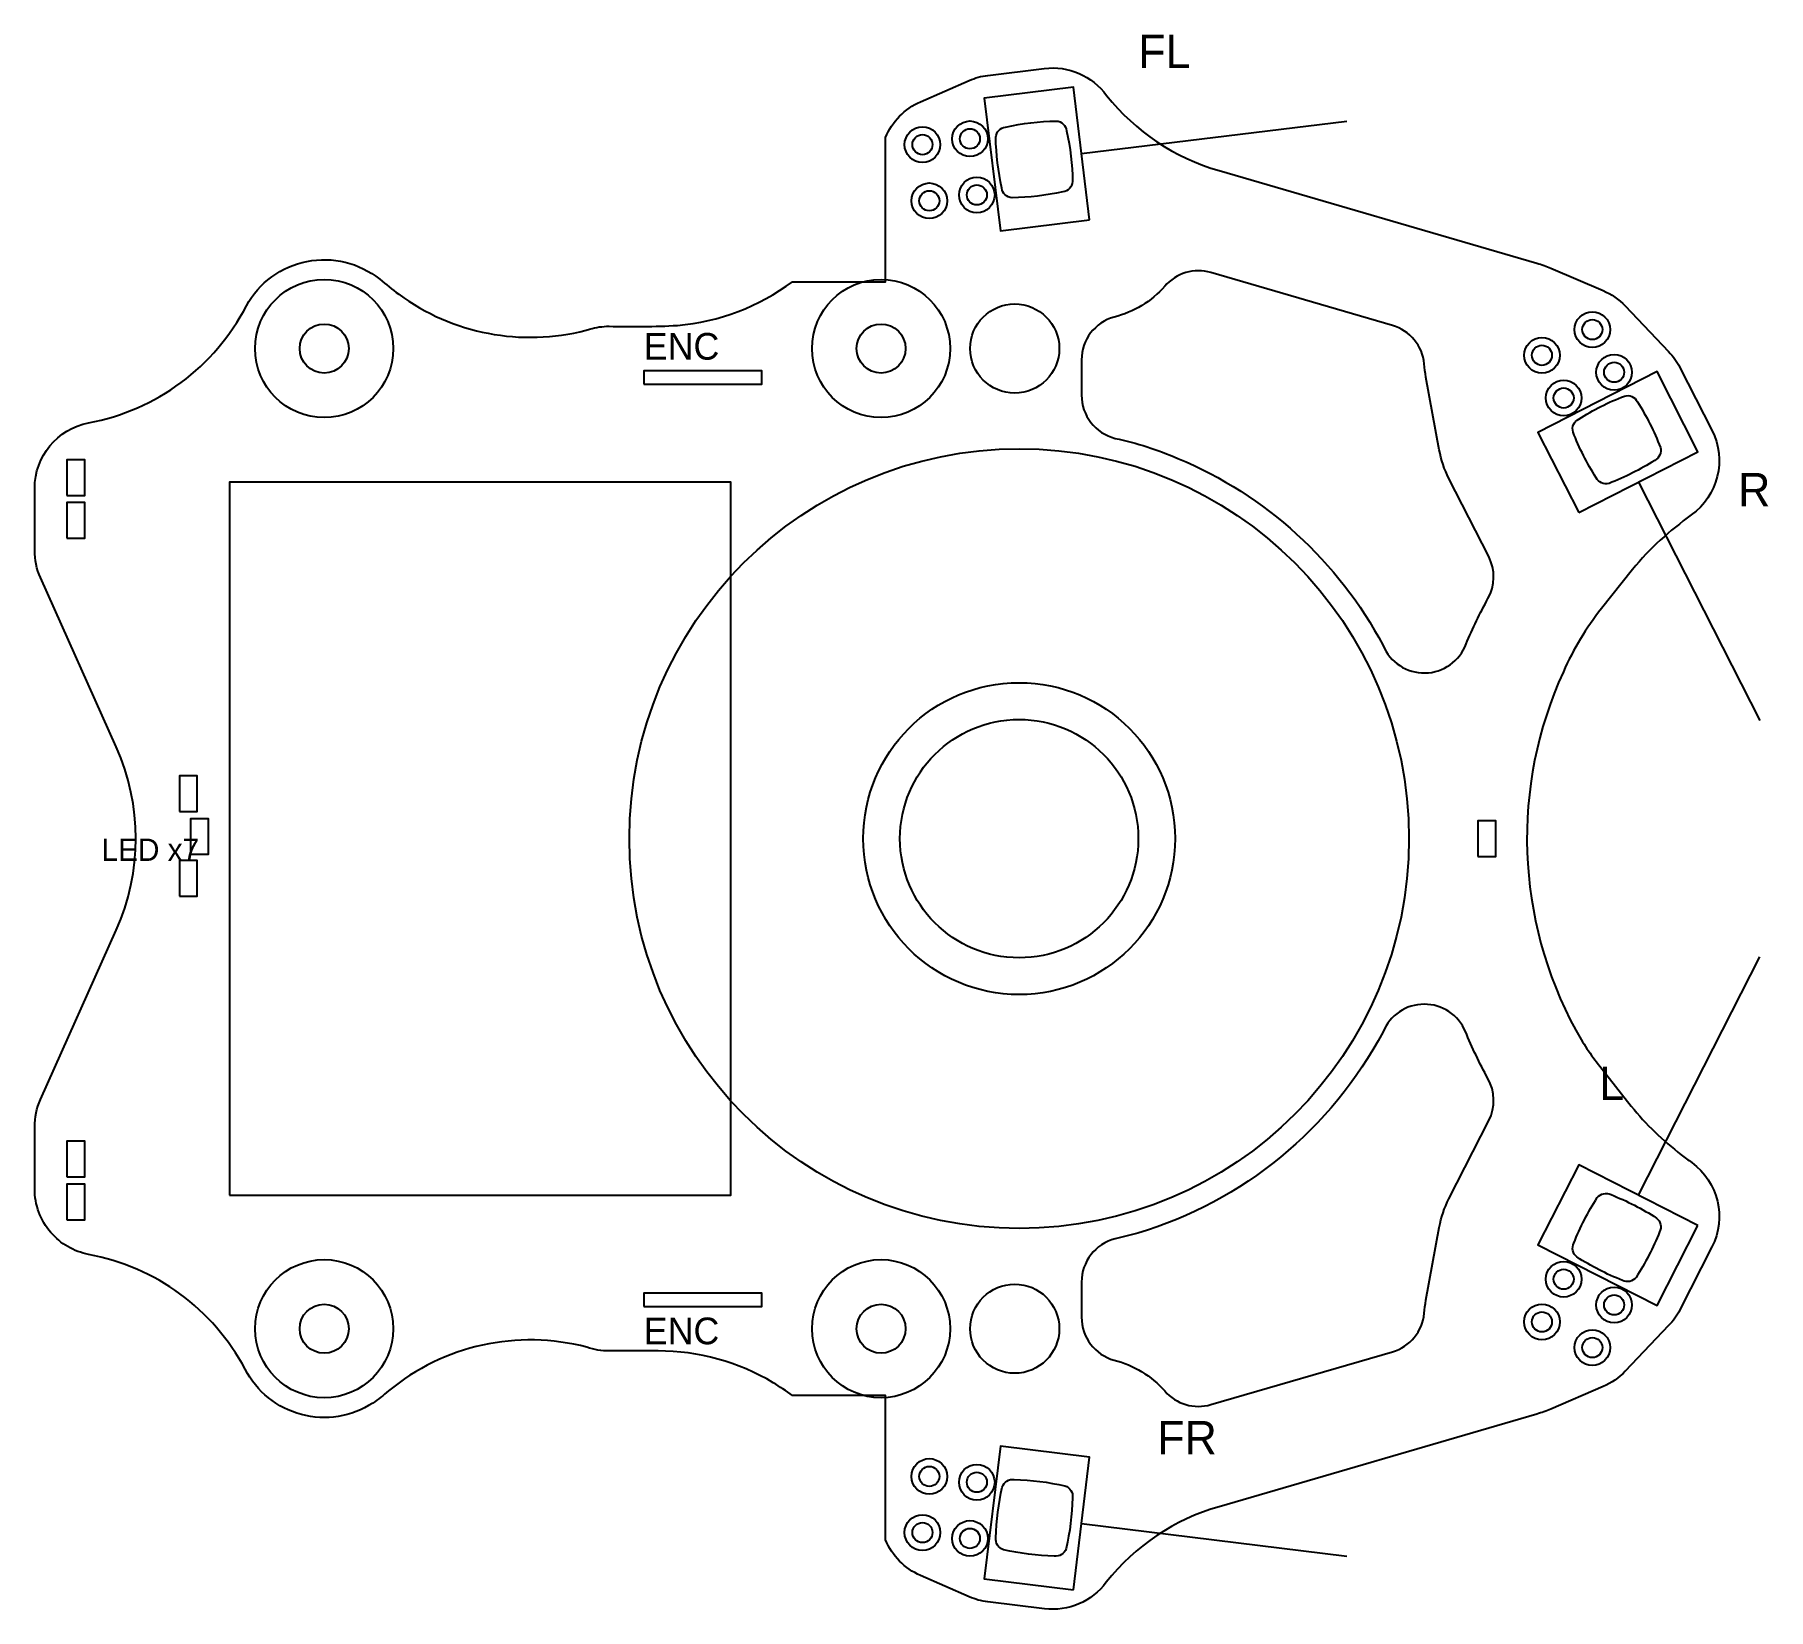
# Model space of a CAD drawing. Header units: millimetres. Extents: x -30 to 47.8, y -34.6 to 36.1.
import ezdxf

# ---------------------------------------------------------------- set-up
doc = ezdxf.new("R2010")
doc.units = ezdxf.units.MM
for name, color, linetype in [('HOLES', 1, 'Continuous'), ('OUTLINE', 7, 'Continuous'), ('REF', 8, 'Continuous')]:
    doc.layers.add(name, color=color, linetype=linetype)

msp = doc.modelspace()

# ---------------------------------------------------------------- linework, layer by layer
at = {"layer": 'HOLES'}
for centre in [(-17, 22), (8, 22), (-17, -22), (8, -22)]:
    msp.add_circle(centre, 1.1, dxfattribs=at)
at = {"layer": 'OUTLINE'}
for points in [[(23.174, 29.989), (37.449, 25.831, -0.02379), (38.078, 25.605), (40.421, 24.599, -0.101305), (41.409, 23.912), (43.361, 21.863, -0.072638), (43.863, 21.155), (45.302, 18.33, -0.370854), (44.375, 14.529, 0.025945), (42.987, 13.402, 0.039658), (41.744, 12.082), (40.34, 10.325, 0.061594), (38.635, 7.494, 0.236232), (39.189, -8.598, 0.040284), (40.266, -10.22), (41.682, -12.006, 0.059817), (43.928, -14.191, 0.008269), (44.396, -14.544, -0.368506), (45.302, -18.33), (43.863, -21.155, -0.072638), (43.361, -21.863), (41.409, -23.912, -0.10129), (40.421, -24.599), (38.073, -25.607, -0.023789), (37.445, -25.833), (23.173, -29.99, 0.156029), (18.111, -33.382, -0.270285), (15.334, -34.575), (12.793, -34.263, -0.072632), (11.956, -34.035), (9.772, -33.08, -0.194538), (8.2, -31.473), (8.2, -25), (4.02, -25, 0.017235), (3.161, -24.426, 0.136181), (-2.014, -23), (-4.206, -23, -0.081802), (-5.205, -22.832, 0.241133), (-14.117, -24.793, -0.030643), (-14.825, -25.343, -0.444798), (-20.55, -23.819, 0.228873), (-27.581, -18.667), (-27.58, -18.663, -0.170161), (-29.272, -17.683, -0.179844), (-30, -15.724), (-30, -12.94, -0.10551), (-29.739, -11.716), (-26.34, -4.114, 0.214471), (-26.34, 4.114), (-29.739, 11.716, -0.10551), (-30, 12.94), (-30, 15.724, -0.358023), (-27.583, 18.667, 0.231938), (-20.494, 23.923, -0.46554), (-14.508, 25.114, 0.015614), (-13.657, 24.438, 0.224952), (-5.245, 22.821), (-5.083, 22.871, -0.073764), (-4.212, 23, 0.021906), (-1.138, 23.038, 0.140152), (4.02, 25), (8.2, 25), (8.2, 31.472, -0.194505), (9.772, 33.079), (11.956, 34.034, -0.072656), (12.793, 34.263), (15.328, 34.575, -0.271873), (18.124, 33.36, 0.154797)], [(16.163, 29.035, -0.049127), (13.881, 28.765, -0.357806), (13.422, 29.202, -0.049127), (13.151, 31.484, -0.357806), (13.589, 31.943, -0.049127), (15.871, 32.214, -0.357806), (16.33, 31.776, -0.049127), (16.6, 29.494, -0.357806)], [(30.959, 23.035), (22.807, 25.409, 0.2935), (20.734, 24.796, -0.153098), (18.468, 23.414, 0.337327), (17, 21.486), (17, 19.908, 0.344023), (18.514, 17.968, -0.048336), (21.324, 17.071, -0.173516), (30.537, 8.676, 0.681957), (34.266, 8.738, -0.025293), (35.25, 10.778, 0.249867), (35.285, 12.659), (33.494, 16.173, -0.071938), (33.062, 17.45), (32.463, 20.721, -0.029003), (32.39, 21.311, 0.306373)], [(39.322, 18.833, -0.049127), (41.373, 19.867, -0.357806), (41.955, 19.613, -0.049127), (42.989, 17.562, -0.357806), (42.735, 16.981, -0.049127), (40.683, 15.946, -0.357806), (40.102, 16.2, -0.049127), (39.068, 18.252, -0.357806)], [(22.807, -25.409), (30.959, -23.035, 0.306369), (32.39, -21.31, -0.029001), (32.463, -20.721), (33.062, -17.45, -0.071938), (33.494, -16.173), (35.286, -12.658, 0.252096), (35.243, -10.762, -0.026441), (34.236, -8.664, 0.667936), (30.537, -8.676, -0.200291), (19.523, -17.715), (18.514, -17.968, 0.344023), (17, -19.908), (17, -21.486, 0.337327), (18.468, -23.414, -0.152961), (20.734, -24.796, 0.293504)], [(41.282, -19.832, -0.049127), (39.239, -18.78, -0.357806), (39.103, -18.16, -0.049127), (40.155, -16.118, -0.357806), (40.775, -15.982, -0.049127), (42.818, -17.033, -0.357806), (42.953, -17.653, -0.049127), (41.902, -19.696, -0.357806)], [(13.979, -28.767, -0.049127), (16.258, -29.057, -0.357806), (16.598, -29.592, -0.049127), (16.309, -31.872, -0.357806), (15.773, -32.211, -0.049127), (13.494, -31.922, -0.357806), (13.154, -31.386, -0.049127), (13.443, -29.107, -0.357806)]]:
    msp.add_lwpolyline(points, format="xyb", close=True, dxfattribs=at)
msp.add_circle((14.2, 0), 7, dxfattribs=at)
at = {"layer": 'REF'}
for p, q in [((17, 30.75), (28.911, 32.212)), ((42, 16), (47.448, 5.308)), ((42, -16), (47.448, -5.308)), ((17, -30.75), (28.911, -32.212))]:
    msp.add_line(p, q, dxfattribs=at)
for points in [[(17.366, 27.772), (16.634, 33.728), (12.625, 33.235), (13.356, 27.28), (17.366, 27.772)], [(-2.65, 20.4), (2.65, 20.4), (2.65, 21), (-2.65, 21)], [(39.327, 14.638), (44.673, 17.362), (42.839, 20.962), (37.493, 18.238), (39.327, 14.638)], [(-28.55, 15.41), (-27.75, 15.41), (-27.75, 17.01), (-28.55, 17.01)], [(-21.25, -16), (1.25, -16), (1.25, 16), (-21.25, 16)], [(-28.55, 13.49), (-27.75, 13.49), (-27.75, 15.09), (-28.55, 15.09)], [(-23.5, 1.215), (-22.7, 1.215), (-22.7, 2.815), (-23.5, 2.815)], [(-23, -0.705), (-22.2, -0.705), (-22.2, 0.895), (-23, 0.895)], [(34.8, -0.8), (35.6, -0.8), (35.6, 0.8), (34.8, 0.8)], [(-23.5, -2.585), (-22.7, -2.585), (-22.7, -0.985), (-23.5, -0.985)], [(-28.55, -15.185), (-27.75, -15.185), (-27.75, -13.585), (-28.55, -13.585)], [(44.673, -17.362), (39.327, -14.638), (37.493, -18.238), (42.839, -20.962), (44.673, -17.362)], [(-28.55, -17.11), (-27.75, -17.11), (-27.75, -15.51), (-28.55, -15.51)], [(-2.65, -21), (2.65, -21), (2.65, -20.4), (-2.65, -20.4)], [(16.634, -33.728), (17.366, -27.772), (13.356, -27.28), (12.625, -33.235), (16.634, -33.728)]]:
    msp.add_lwpolyline(points, close=True, dxfattribs=at)
for centre, radius in [((9.858, 31.153), 0.8), ((11.992, 31.415), 0.8), ((9.858, 31.153), 0.45), ((11.992, 31.415), 0.45), ((12.301, 28.894), 0.8), ((10.167, 28.632), 0.8), ((10.167, 28.632), 0.45), ((12.301, 28.894), 0.45), ((-17, 22), 3.1), ((8, 22), 3.1), ((14, 22), 2), ((39.935, 22.849), 0.8), ((39.935, 22.849), 0.45), ((37.672, 21.696), 0.8), ((37.672, 21.696), 0.45), ((40.912, 20.934), 0.8), ((40.912, 20.934), 0.45), ((38.648, 19.78), 0.8), ((38.648, 19.78), 0.45), ((14.2, 0), 17.5), ((14.2, 0), 5.35), ((-17, -22), 3.1), ((8, -22), 3.1), ((38.648, -19.78), 0.8), ((38.648, -19.78), 0.45), ((14, -22), 2), ((40.912, -20.934), 0.8), ((37.672, -21.696), 0.8), ((40.912, -20.934), 0.45), ((37.672, -21.696), 0.45), ((39.935, -22.849), 0.8), ((39.935, -22.849), 0.45), ((10.167, -28.632), 0.8), ((10.167, -28.632), 0.45), ((12.301, -28.894), 0.8), ((12.301, -28.894), 0.45), ((9.858, -31.153), 0.8), ((9.858, -31.153), 0.45), ((11.992, -31.415), 0.8), ((11.992, -31.415), 0.45)]:
    msp.add_circle(centre, radius, dxfattribs=at)

# ---------------------------------------------------------------- texts
for s, height, p in [('FL', 1.5, (19.551, 34.59)), ('ENC', 1.2, (-2.65, 21.5)), ('R', 1.5, (46.48, 14.916)), ('LED x7', 1, (-27, -1)), ('L', 1.5, (40.243, -11.738)), ('ENC', 1.2, (-2.65, -22.7)), ('FR', 1.5, (20.404, -27.642))]:
    msp.add_text(s, height=height, dxfattribs=at).set_placement(p)

doc.saveas('drawing.dxf')
